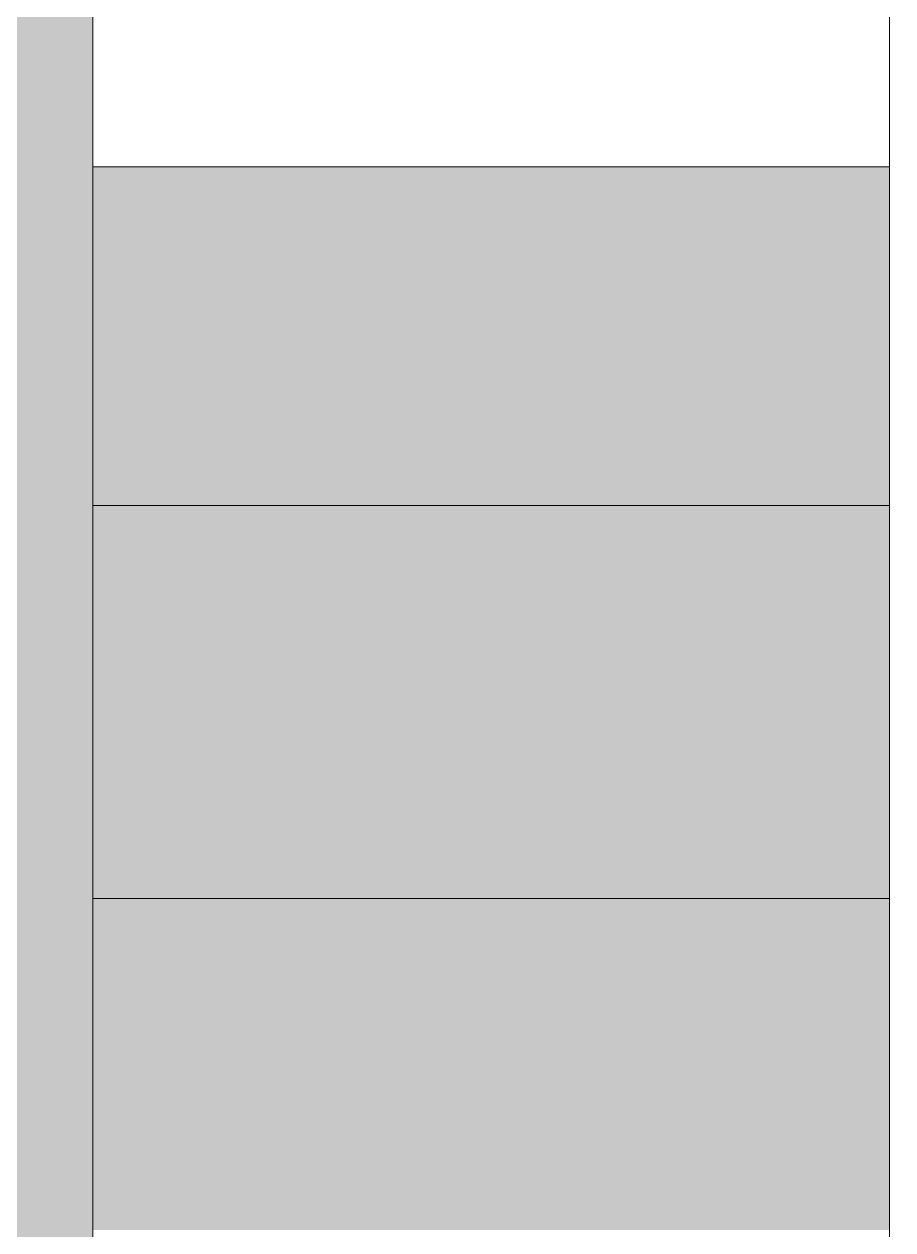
# Model space of a CAD drawing. Header units: metres. Extents: x 3856 to 4207, y -1118 to -691.
# Drawn here: x 3987.009 to 3987.1071, y -966.2874 to -966.1512 of the extents above; entities that cross this region are included whole.
import ezdxf

# ---------------------------------------------------------------- set-up
doc = ezdxf.new("R2010")
doc.units = ezdxf.units.M
for name, color, linetype, lineweight in [('Floors', 7, 'Continuous', 9), ('Parking', 7, 'Continuous', 9), ('Planting', 7, 'Continuous', 9)]:
    doc.layers.add(name, color=color, linetype=linetype, lineweight=lineweight)
doc.layers.add('ROA-E00-URB-A101-MASTER_PLAN cambio estaciomientos_dwg', color=7, linetype='Continuous', lineweight=9, true_color=0x767676)

# ---------------------------------------------------------------- blocks, each defined once
blk = doc.blocks.new('M_RPC Árbol - Caducifolio - Chopo de Lombardía - 12_2 metros-V104-IMPLANTACIÓN - KIT COMERCIAL')
at = {"layer": 'Planting'}
blk.add_arc((-0.02749, 0.00851), 3.36028, 180, 360, dxfattribs=at)
blk = doc.blocks.new('Cour Parqueadero verde - 5_00x2_50 p-V1050-IMPLANTACIÓN - KIT COMERCIAL')
at = {"layer": 'Parking', "true_color": 0xc1ce84}
h = blk.add_hatch(color=53, dxfattribs=at)
h.paths.add_polyline_path([(1.04545, -2.5), (1.24545, -2.5), (1.23868, -1.78781), (1.04545, -1.90269), (0.90379, -1.97303), (0.76846, -2.01557), (0.64609, -2.15036), (0.51542, -2.15036), (0.41836, -2.20588), (0.43781, -2.34426), (0.14306, -2.5), (0.76846, -2.5)])
h.paths.add_polyline_path([(-0.58246, -2.5), (-0.63394, -2.2597), (-0.52818, -2.17429), (-0.53425, -1.96348), (-0.62738, -1.93823), (-0.60279, -1.93159), (-0.56551, -1.87299), (-0.63521, -1.7), (-1.05455, -1.7), (-1.05455, -1.19773), (-1.12682, -0.79119), (-1.22193, -0.6685), (-1.25455, -0.65151), (-1.25455, -1.95264), (-1.2283, -1.94228), (-1.15346, -1.86788), (-1.02501, -1.9439), (-0.83775, -1.98261), (-0.74294, -2.32206), (-0.81121, -2.5), (-0.63394, -2.5)])
h.paths.add_polyline_path([(-0.27091, 0.13105), (-0.25209, 0.18696), (-0.26783, 0.51859), (-0.14158, 0.57659), (-0.13268, 0.43491), (-0.17388, 0.3125), (-0.20703, 0.13291), (-0.26783, 0.13114)])
h.paths.add_polyline_path([(-0.34225, -1.94201), (-0.09477, -1.83668), (0.13305, -1.80466), (0.21981, -1.7452), (0.30545, -1.7), (0.30545, 2.5), (-0.31455, 2.5), (-0.31455, 0.12978), (-0.27091, 0.13105), (-0.30321, 0.01079), (-0.31455, -0.05064), (-0.31455, -1.7), (-0.40579, -1.70097), (-0.3605, -1.87898)])
h.paths.add_polyline_path([(1.04545, -1.18877), (1.10194, -1.16724), (1.24545, -1.09597), (1.23868, -0.90728), (1.20325, -0.91968), (1.04545, -0.78077), (1.04545, -1.17753)])
h.paths.add_polyline_path([(1.24545, -0.54556), (1.24545, 2.5), (1.04545, 2.5), (1.04545, -0.22949), (1.15869, -0.26745), (1.17125, -0.52438), (1.23868, -0.54363)])
h.paths.add_polyline_path([(-1.05455, -0.48242), (-1.05455, 2.5), (-1.25455, 2.5), (-1.24953, -0.34402), (-1.10252, -0.42054), (-1.0734, -0.4581)])
at = {"layer": 'Parking'}
blk.add_line((0.30545, -1.58), (0.30545, 2.5), dxfattribs=at)
blk = doc.blocks.new('ROA-E00-URB-A101-MASTER_PLAN cambio estaciomientos_dwg_Cour Parqueadero verde - 5_00x2_50 p-V881-Master Plan - Etapa 1-7987540-IMPLANTACIÓN - KIT COMERCIAL')
at = {"layer": 'Parking', "true_color": 0xc0c0c0}
for points in [[(-0.40449, -1.44), (-0.31455, -1.44), (-0.31455, -1.47823), (-0.40449, -1.47823)], [(-0.31455, -1.52258), (-0.40449, -1.52258), (-0.40449, -1.47823), (-0.31455, -1.47823)], [(-0.40449, -1.52258), (-0.31455, -1.52258), (-0.31455, -1.56), (-0.40449, -1.56)]]:
    blk.add_hatch(color=9, dxfattribs=at).paths.add_polyline_path(points)
at = {"layer": 'Parking'}
for p, q in [((-0.40449, -1.44), (-0.31455, -1.44)), ((-0.40449, -1.47823), (-0.31455, -1.47823)), ((-0.40449, -1.52258), (-0.31455, -1.52258))]:
    blk.add_line(p, q, dxfattribs=at)
blk = doc.blocks.new('ROA-E00-URB-A101-MASTER_PLAN cambio estaciomientos_dwg-7942325-IMPLANTACIÓN - KIT COMERCIAL')
at = {"extrusion": (0, 0, -1), "zscale": -1, "rotation": 269.9999999993215}
blk.add_blockref('ROA-E00-URB-A101-MASTER_PLAN cambio estaciomientos_dwg_Cour Parqueadero verde - 5_00x2_50 p-V881-Master Plan - Etapa 1-7987540-IMPLANTACIÓN - KIT COMERCIAL', (-964.72735, 3986.70227), dxfattribs=at)

msp = doc.modelspace()

# ---------------------------------------------------------------- linework, layer by layer
at = {"layer": 'Floors'}
msp.add_line((3987.10676, -962.22736), (3987.10676, -966.31884), dxfattribs=at)

# ---------------------------------------------------------------- block references
at = {"layer": 'Parking'}
msp.add_blockref('Cour Parqueadero verde - 5_00x2_50 p-V1050-IMPLANTACIÓN - KIT COMERCIAL', (3986.71136, -964.73884), dxfattribs=at)
at = {"layer": 'Planting'}
msp.add_blockref('M_RPC Árbol - Caducifolio - Chopo de Lombardía - 12_2 metros-V104-IMPLANTACIÓN - KIT COMERCIAL', (3985.55676, -964.13737), dxfattribs=at)
at = {"layer": 'ROA-E00-URB-A101-MASTER_PLAN cambio estaciomientos_dwg', "color": 7, "rotation": 269.9999999999999}
msp.add_blockref('ROA-E00-URB-A101-MASTER_PLAN cambio estaciomientos_dwg-7942325-IMPLANTACIÓN - KIT COMERCIAL', (0, 0), dxfattribs=at)

doc.saveas('drawing.dxf')
